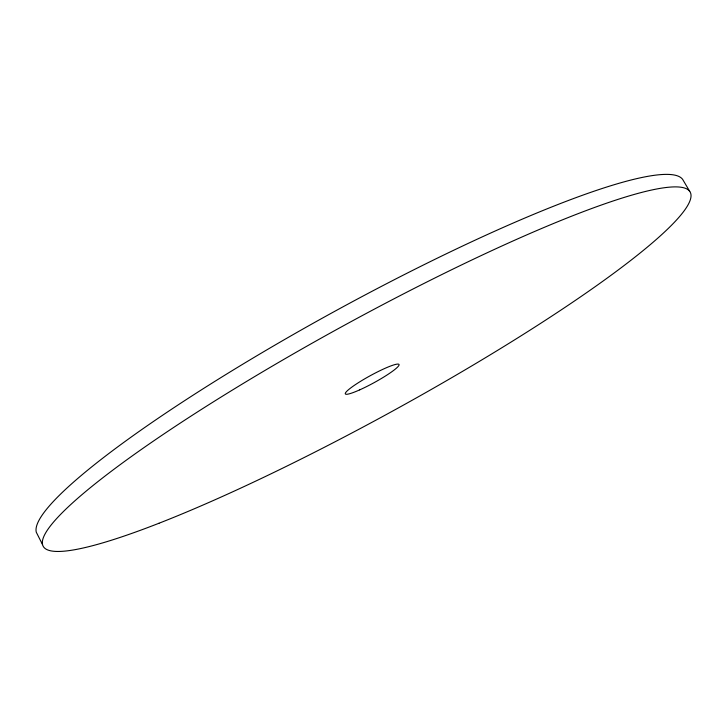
<?xml version="1.0" encoding="UTF-8"?>
<svg xmlns="http://www.w3.org/2000/svg" width="726" height="726" viewBox="0 0 726 726"><rect width="100%" height="100%" fill="white"/><g stroke="black" fill="none" stroke-linecap="round" stroke-linejoin="round"><path stroke-width="1.09" d="M689.7 191.328L682.685 179.449A368.345 52.363 -28.7 0 0 337.862 309.612A368.345 52.363 -28.7 0 0 36.3 532.258L42.553 544.618M158.967 523.255A368.799 49.214 -28.7 0 0 686.279 207.772A368.799 49.214 -28.7 0 0 254.799 376.495A368.799 49.214 -28.7 0 0 158.967 523.255M359.697 389.871A30.628 3.975 -28.7 0 0 399.073 364.588A30.628 3.975 -28.7 0 0 357.727 383.11A30.628 3.975 -28.7 0 0 359.697 389.871"/></g></svg>
